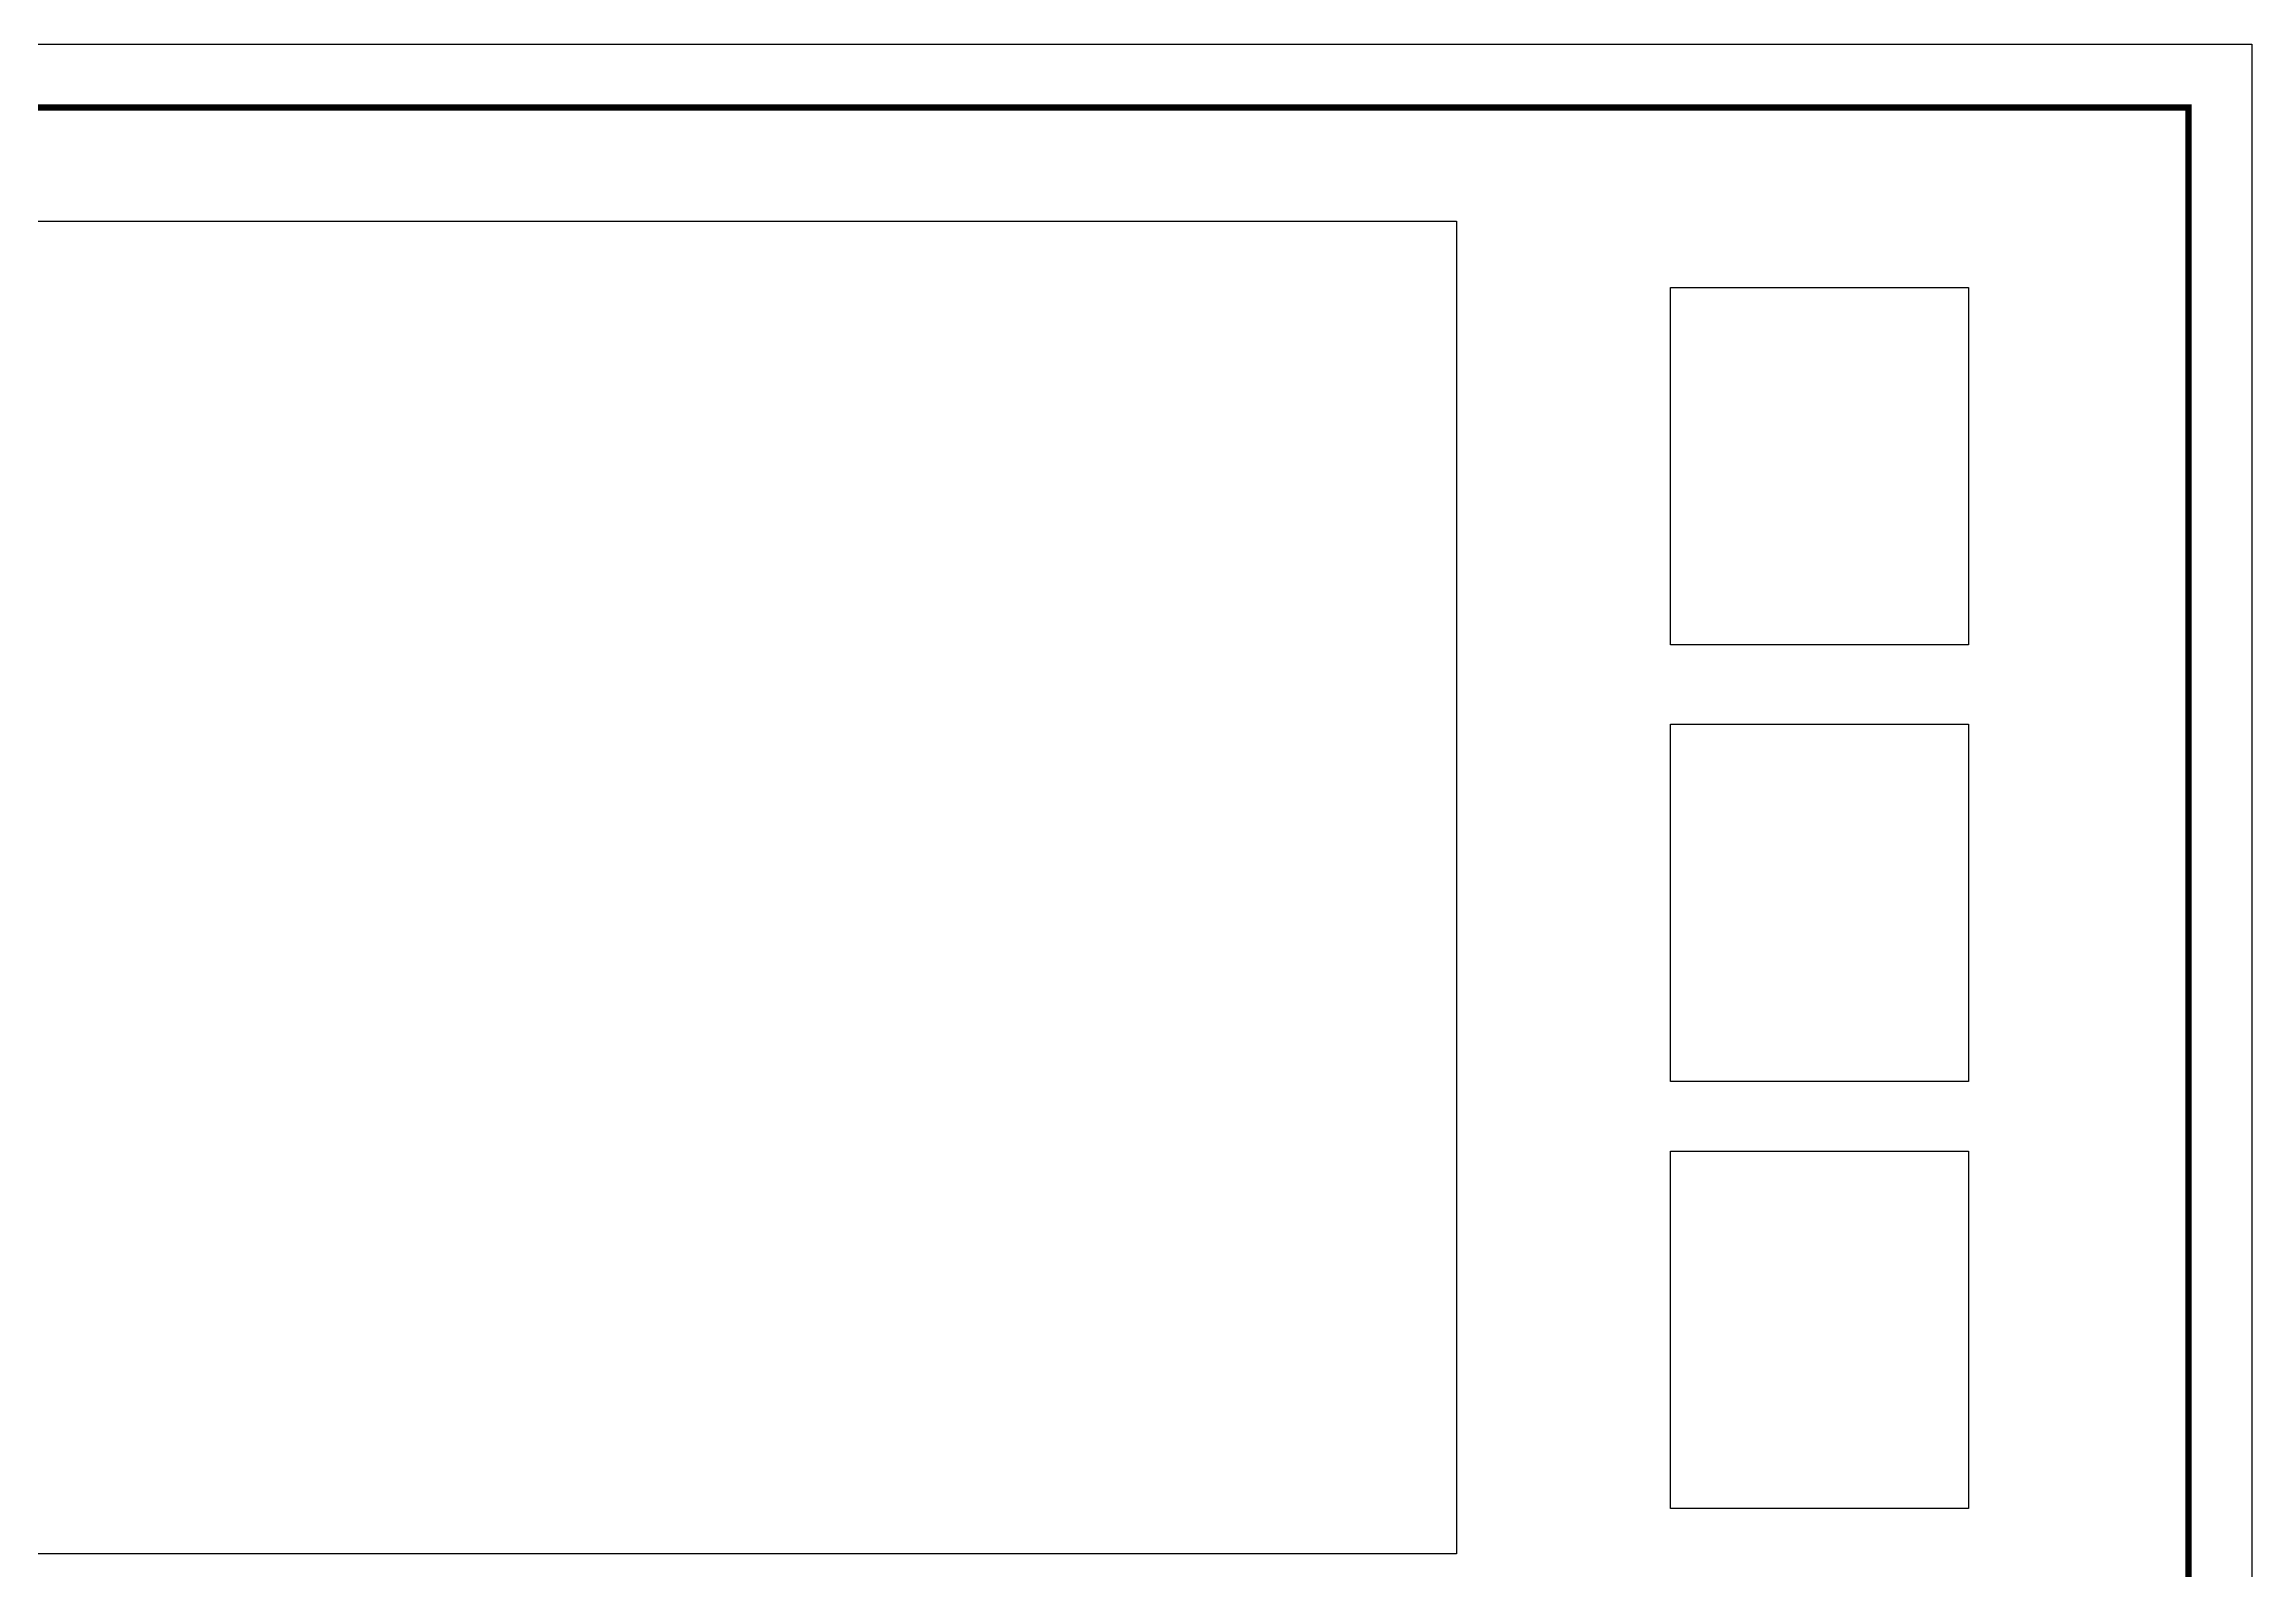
# Model space of a CAD drawing. Extents: x 368934 to 515747, y 80531 to 178176.
# Drawn here: x 480827 to 515615, y 154063 to 178119 of the extents above; entities that cross this region are included whole.
import ezdxf

# ---------------------------------------------------------------- set-up
doc = ezdxf.new("R2010")
doc.units = 0
doc.header["$LTSCALE"] = 1000
doc.header["$MEASUREMENT"] = 0
doc.layers.get('0').update_dxf_attribs({"linetype": 'CONTINUOUS'})
doc.layers.add('PUB_TITLE', color=4, linetype='CONTINUOUS')

msp = doc.modelspace()

# ---------------------------------------------------------------- linework, layer by layer
for points in [[(506454, 174285), (511150, 174285), (511150, 168654), (506454, 168654)], [(506454, 167403), (511150, 167403), (511150, 161772), (506454, 161772)], [(506454, 160677), (511150, 160677), (511150, 155046), (506454, 155046)]]:
    msp.add_lwpolyline(points, close=True)
at = {"layer": 'PUB_TITLE'}
for points in [[(443615, 130119), (443615, 178119), (515615, 178119), (515615, 130119)], [(473380, 154331), (473380, 175331), (503080, 175331), (503080, 154331)]]:
    msp.add_lwpolyline(points, close=True, dxfattribs=at)
at = {"layer": 'PUB_TITLE', "const_width": 100}
msp.add_lwpolyline([(446115, 131119), (514615, 131119), (514615, 177119), (446115, 177119)], close=True, dxfattribs=at)

doc.saveas('drawing.dxf')
